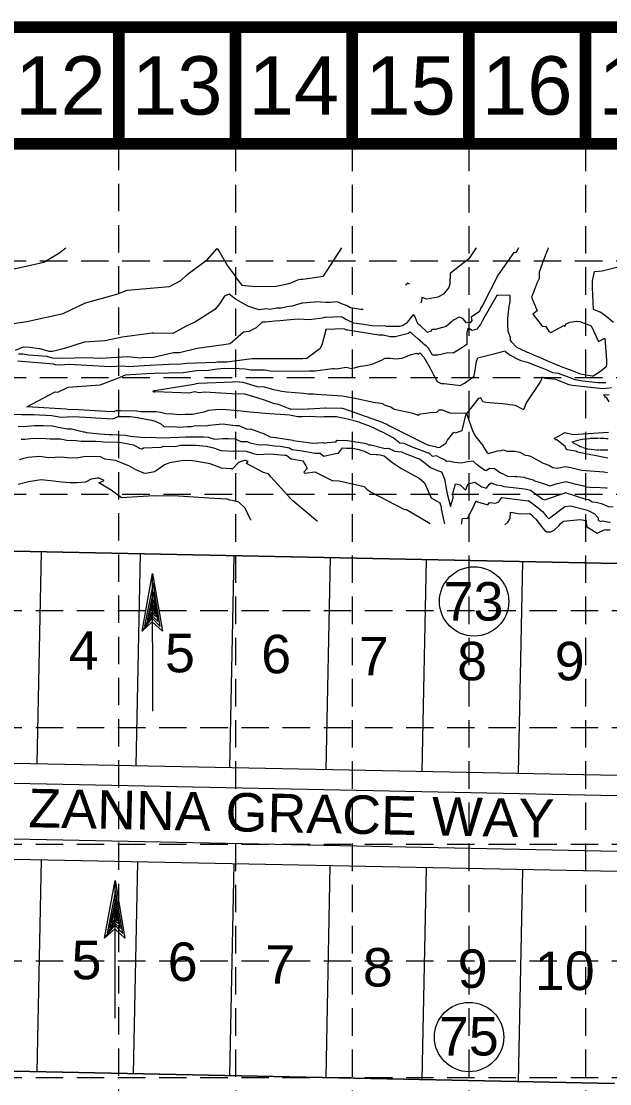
# Model space of a CAD drawing. Extents: x 33353 to 37237, y 80141 to 82571.
# Drawn here: x 34093 to 34398, y 82020 to 82571 of the extents above; entities that cross this region are included whole.
import ezdxf
from ezdxf.enums import TextEntityAlignment as Align

# ---------------------------------------------------------------- set-up
doc = ezdxf.new("R2010")
doc.units = 0
doc.header["$MEASUREMENT"] = 0
doc.linetypes.add('CENTER', pattern=[2, 1.25, -0.25, 0.25, -0.25])
doc.linetypes.add('HIDDEN', pattern=[0.375, 0.25, -0.125])
for name, color, linetype, lineweight in [('3', 7, 'Continuous', 0), ('LAYO-10', 7, 'Continuous', 0), ('LAYO-13', 7, 'Continuous', 0), ('LAYO-31', 7, 'Continuous', 0), ('LAYO-32', 7, 'Continuous', 0), ('LAYO-33', 7, 'Continuous', 0), ('LAYOSHD-27', 7, 'Continuous', 0), ('TOPOSHD-34', 7, 'Continuous', 0), ('TOPOSHD-5', 7, 'Continuous', 0), ('TOPOSHD-6', 7, 'Continuous', 0)]:
    doc.layers.add(name, color=color, linetype=linetype, lineweight=lineweight)
doc.layers.add('BASE', color=7, linetype='Continuous')
doc.layers.add('GRID', color=254, linetype='HIDDEN')
doc.styles.get("Standard").update_dxf_attribs({"font": 'ARIAL.TTF'})

msp = doc.modelspace()

# ---------------------------------------------------------------- linework, layer by layer
at = {"layer": '3', "color": 7, "linetype": 'Continuous', "lineweight": 0}
for p, q in [((34155.55, 82254.64), (34161.02, 82284.57)), ((34161.09, 82213.18), (34161.02, 82284.57)), ((34161.02, 82284.57), (34166.11, 82254.65)), ((34161.24, 82279.51), (34156.86, 82257.28)), ((34165, 82257.07), (34161.24, 82279.51)), ((34161.25, 82275.11), (34158.18, 82260.15)), ((34163.9, 82259.71), (34161.25, 82275.11)), ((34161.25, 82271.15), (34159.06, 82262.57)), ((34161.25, 82268.07), (34160.38, 82264.99)), ((34163.02, 82262.35), (34161.25, 82271.15)), ((34162.14, 82263.67), (34161.25, 82268.07)), ((34155.55, 82254.64), (34160.82, 82261.47)), ((34156.86, 82257.28), (34160.82, 82262.57)), ((34158.18, 82260.15), (34160.82, 82263.45)), ((34159.06, 82262.57), (34160.82, 82264.55)), ((34160.38, 82264.99), (34161.26, 82264.99)), ((34160.82, 82264.55), (34162.14, 82263.67)), ((34160.82, 82263.45), (34163.02, 82262.35)), ((34160.82, 82262.57), (34163.9, 82259.71)), ((34160.82, 82261.47), (34165, 82257.07)), ((34160.82, 82259.49), (34155.55, 82254.64)), ((34166.11, 82254.65), (34160.82, 82259.49)), ((34136.07, 82095.2), (34141.54, 82125.13)), ((34141.61, 82053.74), (34141.54, 82125.13)), ((34141.54, 82125.13), (34146.63, 82095.21)), ((34141.76, 82120.07), (34137.38, 82097.84)), ((34145.53, 82097.63), (34141.76, 82120.07)), ((34141.77, 82115.67), (34138.7, 82100.7)), ((34144.42, 82100.27), (34141.77, 82115.67)), ((34141.77, 82111.71), (34139.58, 82103.12)), ((34141.77, 82108.63), (34140.9, 82105.55)), ((34143.54, 82102.91), (34141.77, 82111.71)), ((34142.66, 82104.23), (34141.77, 82108.63)), ((34136.07, 82095.2), (34141.34, 82102.03)), ((34137.38, 82097.84), (34141.34, 82103.13)), ((34138.7, 82100.7), (34141.34, 82104.01)), ((34139.58, 82103.12), (34141.34, 82105.11)), ((34140.9, 82105.55), (34141.78, 82105.55)), ((34141.34, 82105.11), (34142.66, 82104.23)), ((34141.34, 82104.01), (34143.54, 82102.91)), ((34141.34, 82103.13), (34144.42, 82100.27)), ((34141.34, 82102.03), (34145.53, 82097.63)), ((34141.34, 82100.05), (34136.07, 82095.2)), ((34146.63, 82095.21), (34141.34, 82100.05))]:
    msp.add_line(p, q, dxfattribs=at)
at = {"layer": 'BASE', "const_width": 6.06}
for points in [[(33355.7, 80144.39), (37233.98, 80144.39), (37233.98, 82568.32), (33355.7, 82568.32)], [(33416.3, 80204.99), (37173.39, 80204.99), (37173.39, 82507.72), (33416.3, 82507.72)]]:
    msp.add_lwpolyline(points, close=True, dxfattribs=at)
for points in [[(34143.48, 82507.72), (34143.48, 82568.32)], [(34204.08, 82507.72), (34204.08, 82568.32)], [(34264.68, 82507.72), (34264.68, 82568.32)], [(34325.27, 82507.72), (34325.27, 82568.32)], [(34385.87, 82507.72), (34385.87, 82568.32)]]:
    msp.add_lwpolyline(points, dxfattribs=at)
at = {"layer": 'GRID', "linetype": 'HIDDEN', "lineweight": 15, "ltscale": 57}
for p, q in [((34143.28, 82508.3), (34143.28, 80386.52)), ((34204.08, 82507.72), (34204.08, 80386.52)), ((34264.68, 82507.72), (34264.68, 80386.52)), ((34325.27, 82507.72), (34325.27, 80386.52)), ((34385.87, 82507.72), (34385.87, 80386.52)), ((33418.53, 82446.92), (37175.62, 82446.92)), ((33418.53, 82386.33), (37175.62, 82386.33)), ((33418.53, 82325.73), (37175.62, 82325.73)), ((33416.3, 82265.33), (37173.39, 82265.33)), ((33416.3, 82204.73), (37173.39, 82204.73)), ((33416.3, 82144.13), (37173.39, 82144.13)), ((33416.3, 82083.53), (37173.39, 82083.53)), ((33416.3, 82022.94), (37173.39, 82022.94))]:
    msp.add_line(p, q, dxfattribs=at)
at = {"layer": 'LAYO-13', "color": 7, "linetype": 'Continuous', "lineweight": 0, "ltscale": 50000}
for centre in [(34328.02, 82270.08), (34325.4, 82043.92)]:
    msp.add_circle(centre, 18, dxfattribs=at)
at = {"layer": 'LAYO-31', "color": 7, "linetype": 'Continuous', "lineweight": 0}
for p, q in [((33948.47, 82299.06), (34553.56, 82286.77)), ((34400.9, 82019.82), (33851.01, 82030.99))]:
    msp.add_line(p, q, dxfattribs=at)
at = {"layer": 'LAYO-32', "color": 7, "linetype": 'Continuous', "lineweight": 0}
for p, q in [((33952.16, 82188.97), (34447.5, 82178.9)), ((34446.49, 82128.91), (33951.25, 82138.97))]:
    msp.add_line(p, q, dxfattribs=at)
at = {"layer": 'LAYO-33', "color": 7, "linetype": 'Continuous', "lineweight": 0}
for p, q in [((34553.56, 82286.77), (33948.47, 82299.06)), ((34103.21, 82295.92), (34100.98, 82185.94)), ((34154.59, 82294.9), (34152.36, 82184.93)), ((34203.19, 82293.89), (34200.95, 82183.91)), ((34253.18, 82292.87), (34250.94, 82182.9)), ((34303.17, 82291.86), (34300.93, 82181.88)), ((34353.16, 82290.84), (34350.92, 82180.86)), ((34103.19, 82135.89), (34100.96, 82025.91)), ((34153.18, 82134.87), (34150.95, 82024.89)), ((34203.17, 82133.86), (34200.94, 82023.88)), ((34253.16, 82132.84), (34250.93, 82022.86)), ((34303.15, 82131.83), (34300.92, 82021.85)), ((34353.14, 82130.81), (34350.91, 82020.83)), ((33851.01, 82030.99), (34400.9, 82019.82))]:
    msp.add_line(p, q, dxfattribs=at)
at = {"layer": 'LAYOSHD-27', "color": 7, "linetype": 'Continuous', "lineweight": 0}
for p, q in [((33952.05, 82178.47), (34447.29, 82168.4)), ((34446.7, 82139.41), (33951.47, 82149.47))]:
    msp.add_line(p, q, dxfattribs=at)
at = {"layer": 'TOPOSHD-34', "color": 5, "linetype": 'CENTER', "lineweight": 0}
for p, q in [((34384.31, 82354.4), (34389.27, 82354.93)), ((34389.27, 82354.93), (34395.5, 82354.88)), ((34395.5, 82354.88), (34397.68, 82354.71)), ((34378.87, 82352.91), (34384.31, 82354.4)), ((34379.68, 82352.2), (34378.87, 82352.91)), ((34381.11, 82351.62), (34379.68, 82352.2)), ((34382.82, 82350.65), (34381.11, 82351.62)), ((34386.2, 82349.33), (34382.82, 82350.65)), ((34390.13, 82348.74), (34386.2, 82349.33)), ((34394.99, 82348.66), (34390.13, 82348.74)), ((34397.54, 82348.71), (34394.99, 82348.66))]:
    msp.add_line(p, q, dxfattribs=at)
at = {"layer": 'TOPOSHD-5', "color": 43, "linetype": 'Continuous', "lineweight": 0}
for p, q in [((34329.11, 82453.75), (34325.2, 82448.07)), ((34325.2, 82448.07), (34315.65, 82440.31)), ((34315.65, 82440.31), (34315.43, 82435.06)), ((34293.63, 82435.31), (34292.32, 82434.35)), ((34294.26, 82434.96), (34293.63, 82435.31)), ((34294.42, 82434.6), (34294.26, 82434.96)), ((34314.81, 82433.1), (34312.1, 82429.68)), ((34315.43, 82435.06), (34314.81, 82433.1)), ((34198.34, 82428.59), (34195.39, 82424.02)), ((34200.88, 82429.71), (34198.34, 82428.59)), ((34204.14, 82427.12), (34200.88, 82429.71)), ((34206.03, 82425.94), (34204.14, 82427.12)), ((34300.8, 82427.86), (34300.71, 82425.88)), ((34303.43, 82427.04), (34300.8, 82427.86)), ((34309.2, 82428.13), (34303.43, 82427.04)), ((34312.1, 82429.68), (34309.2, 82428.13)), ((34193.32, 82421.63), (34183.23, 82415.25)), ((34195.39, 82424.02), (34193.32, 82421.63)), ((34210.47, 82423.42), (34206.03, 82425.94)), ((34213.58, 82422.36), (34210.47, 82423.42)), ((34216.32, 82421.47), (34213.58, 82422.36)), ((34220.36, 82421.98), (34216.32, 82421.47)), ((34221.99, 82421.75), (34220.36, 82421.98)), ((34225.55, 82422.42), (34221.99, 82421.75)), ((34227.82, 82422.37), (34225.55, 82422.42)), ((34231.92, 82423.25), (34227.82, 82422.37)), ((34233.57, 82423.41), (34231.92, 82423.25)), ((34238.54, 82424.93), (34233.57, 82423.41)), ((34239.07, 82424.89), (34238.54, 82424.93)), ((34245.11, 82425.54), (34239.07, 82424.89)), ((34245.51, 82425.63), (34245.11, 82425.54)), ((34251.08, 82425.36), (34245.51, 82425.63)), ((34253.22, 82425.29), (34251.08, 82425.36)), ((34257.13, 82425.71), (34253.22, 82425.29)), ((34258.81, 82424.87), (34257.13, 82425.71)), ((34262.03, 82423.62), (34258.81, 82424.87)), ((34263.89, 82422.48), (34262.03, 82423.62)), ((34269.14, 82421.71), (34263.89, 82422.48)), ((34270.36, 82421.75), (34269.14, 82421.71)), ((34300.71, 82425.88), (34300.18, 82425.07)), ((34178.51, 82413), (34171.56, 82409.3)), ((34183.23, 82415.25), (34178.51, 82413)), ((34125.52, 82404.78), (34115.24, 82401.47)), ((34136.31, 82405.41), (34125.52, 82404.78)), ((34145.29, 82407.24), (34136.31, 82405.41)), ((34160.73, 82409.32), (34145.29, 82407.24)), ((34161.5, 82409.38), (34160.73, 82409.32)), ((34171.56, 82409.3), (34161.5, 82409.38)), ((34093.84, 82402.15), (34089.72, 82400.4)), ((34097.38, 82401.91), (34093.84, 82402.15)), ((34102.15, 82401.32), (34097.38, 82401.91)), ((34102.61, 82401.28), (34102.15, 82401.32)), ((34107.25, 82399.89), (34102.61, 82401.28)), ((34109.02, 82399.81), (34107.25, 82399.89)), ((34115.24, 82401.47), (34109.02, 82399.81)), ((34097.82, 82354.62), (34103.38, 82354.81)), ((34103.38, 82354.81), (34107.76, 82354.51)), ((34092.74, 82354.28), (34094.72, 82354.35)), ((34094.72, 82354.35), (34097.82, 82354.62)), ((34107.76, 82354.51), (34113.25, 82354.48)), ((34113.25, 82354.48), (34116.4, 82353.81)), ((34116.4, 82353.81), (34121.27, 82353.69)), ((34121.27, 82353.69), (34123.97, 82353.26)), ((34123.97, 82353.26), (34131.57, 82353.35)), ((34131.57, 82353.35), (34134.1, 82353.11)), ((34134.1, 82353.11), (34135.54, 82352.99)), ((34135.54, 82352.99), (34142.97, 82352.8)), ((34142.97, 82352.8), (34144.62, 82352.71)), ((34144.62, 82352.71), (34151.05, 82351.4)), ((34151.05, 82351.4), (34154.18, 82349.66)), ((34154.18, 82349.66), (34154.72, 82349.46)), ((34154.72, 82349.46), (34155.36, 82349.33)), ((34155.36, 82349.33), (34156.31, 82349.87)), ((34156.31, 82349.87), (34165.46, 82350.12)), ((34165.46, 82350.12), (34166.82, 82350.68)), ((34166.82, 82350.68), (34172.81, 82350.62)), ((34172.81, 82350.62), (34175.57, 82351.31)), ((34175.57, 82351.31), (34181.46, 82351.27)), ((34181.46, 82351.27), (34183, 82351.21)), ((34183, 82351.21), (34183.45, 82351.22)), ((34183.45, 82351.22), (34189.05, 82350.8)), ((34189.05, 82350.8), (34192.58, 82349.78)), ((34192.58, 82349.78), (34196.47, 82348.49)), ((34196.47, 82348.49), (34196.64, 82348.43)), ((34196.64, 82348.43), (34196.83, 82348.41)), ((34196.83, 82348.41), (34203.14, 82348.2)), ((34203.14, 82348.2), (34203.24, 82348.31)), ((34203.24, 82348.31), (34203.34, 82348.34)), ((34203.34, 82348.34), (34209.57, 82348.18)), ((34209.57, 82348.18), (34213.48, 82346.86)), ((34213.48, 82346.86), (34215.48, 82346.37)), ((34215.48, 82346.37), (34222.07, 82346.77)), ((34222.07, 82346.77), (34223.83, 82346.51)), ((34223.83, 82346.51), (34229.56, 82346.12)), ((34229.56, 82346.12), (34230.6, 82345.97)), ((34230.6, 82345.97), (34232.81, 82344.23)), ((34232.81, 82344.23), (34233.35, 82344.16)), ((34233.35, 82344.16), (34238.99, 82343.15)), ((34238.99, 82343.15), (34240.64, 82340.44)), ((34241.33, 82339.21), (34239.58, 82337.17)), ((34240.64, 82340.44), (34241.33, 82339.21)), ((34239.58, 82337.17), (34239.82, 82336.91)), ((34239.82, 82336.91), (34239.96, 82336.79)), ((34239.96, 82336.79), (34240.26, 82336.74)), ((34240.26, 82336.74), (34245.25, 82337.47)), ((34245.25, 82337.47), (34254.36, 82332.81)), ((34254.36, 82332.81), (34257.87, 82332.72)), ((34257.87, 82332.72), (34270.96, 82329.72)), ((34270.96, 82329.72), (34272.28, 82328.43)), ((34272.28, 82328.43), (34274.27, 82326.94)), ((34274.27, 82326.94), (34291.45, 82318.09)), ((34291.45, 82318.09), (34292.01, 82317.91)), ((34292.01, 82317.91), (34292.89, 82317.82)), ((34292.89, 82317.82), (34305.15, 82310.56)), ((34346.66, 82313.16), (34346.96, 82316.51)), ((34346.96, 82316.51), (34351.87, 82315.51)), ((34344.03, 82309.84), (34345.46, 82311.32)), ((34345.46, 82311.32), (34346.66, 82313.16)), ((34351.87, 82315.51), (34356.95, 82315.68)), ((34356.95, 82315.68), (34357.79, 82315.06)), ((34357.79, 82315.06), (34358.2, 82314.72)), ((34358.2, 82314.72), (34358.56, 82314.25)), ((34358.56, 82314.25), (34360.02, 82312.85)), ((34360.02, 82312.85), (34363.55, 82308.27)), ((34372.96, 82310.55), (34374.51, 82311.7)), ((34374.51, 82311.7), (34383.16, 82312.68)), ((34383.16, 82312.68), (34386.25, 82312.04)), ((34386.25, 82312.04), (34386.46, 82308.99)), ((34363.55, 82308.27), (34364.66, 82307.01)), ((34364.66, 82307.01), (34365.79, 82306.21)), ((34365.79, 82306.21), (34367.89, 82306.32)), ((34367.89, 82306.32), (34369.67, 82307.09)), ((34369.67, 82307.09), (34372.14, 82309.58)), ((34372.14, 82309.58), (34372.96, 82310.55)), ((34386.46, 82308.99), (34391.87, 82305.51)), ((34391.87, 82305.51), (34395.85, 82307.45)), ((34395.85, 82307.45), (34396.44, 82307.32)), ((34396.44, 82307.32), (34398.75, 82307.35))]:
    msp.add_line(p, q, dxfattribs=at)
at = {"layer": 'TOPOSHD-5', "color": 5, "linetype": 'Continuous', "lineweight": 0}
for p, q in [((34396.27, 82376.1), (34395.39, 82377.58)), ((34395.39, 82377.58), (34397.06, 82377.4)), ((34397.06, 82377.4), (34397.13, 82377.4)), ((34397.13, 82377.4), (34397.2, 82377.41)), ((34397.2, 82377.41), (34397.3, 82377.44)), ((34397.3, 82377.44), (34398.21, 82377.5)), ((34396.75, 82376.01), (34396.27, 82376.1)), ((34398.12, 82373.71), (34396.75, 82376.01)), ((34369.52, 82354.89), (34370.7, 82355.14)), ((34370.46, 82353.99), (34369.52, 82354.89)), ((34370.7, 82355.14), (34375.06, 82357.78)), ((34375.06, 82357.78), (34379.44, 82356.75)), ((34379.44, 82356.75), (34397.76, 82358.05)), ((34370.91, 82353.93), (34370.46, 82353.99)), ((34375.29, 82350.51), (34370.91, 82353.93)), ((34375.98, 82349.05), (34375.29, 82350.51)), ((34376.26, 82348.8), (34375.98, 82349.05)), ((34380.64, 82348.17), (34376.26, 82348.8)), ((34381.13, 82347.96), (34380.64, 82348.17)), ((34381.64, 82347.68), (34381.13, 82347.96)), ((34397.44, 82344.41), (34381.64, 82347.68))]:
    msp.add_line(p, q, dxfattribs=at)
at = {"layer": 'TOPOSHD-6', "color": 43, "linetype": 'Continuous', "lineweight": 0}
for p, q in [((34104.53, 82446.33), (34112.26, 82450.85)), ((34112.26, 82450.85), (34116, 82453.75)), ((34189.57, 82447.64), (34194.63, 82453.29)), ((34194.63, 82453.29), (34196, 82451.24)), ((34196, 82451.24), (34200.01, 82444.31)), ((34249.71, 82439.07), (34259.3, 82453.75)), ((34348.61, 82451.3), (34340.46, 82439.61)), ((34349.6, 82451.14), (34348.61, 82451.3)), ((34350.99, 82453.75), (34349.6, 82451.14)), ((34364.63, 82448.63), (34363.39, 82445.43)), ((34366.25, 82452.98), (34364.63, 82448.63)), ((34366.47, 82453.75), (34366.25, 82452.98)), ((34082.26, 82441.29), (34104.53, 82446.33)), ((34178.93, 82439.79), (34189.57, 82447.64)), ((34200.01, 82444.31), (34204.06, 82438.79)), ((34363.39, 82445.43), (34361.88, 82441.02)), ((34394.51, 82441.68), (34402.86, 82443.75)), ((34175.65, 82436.77), (34178.93, 82439.79)), ((34204.06, 82438.79), (34204.8, 82437.65)), ((34204.8, 82437.65), (34207.45, 82434.35)), ((34238.97, 82437.36), (34249.71, 82439.07)), ((34340.46, 82439.61), (34332.32, 82423.84)), ((34361.74, 82437.86), (34360.76, 82435.68)), ((34361.88, 82441.02), (34361.74, 82437.86)), ((34389.55, 82436.39), (34390.59, 82441.39)), ((34390.59, 82441.39), (34392.63, 82441.64)), ((34392.63, 82441.64), (34394.51, 82441.68)), ((34147.89, 82431.76), (34169.84, 82433.57)), ((34169.84, 82433.57), (34175.65, 82436.77)), ((34207.45, 82434.35), (34214.33, 82433.6)), ((34214.33, 82433.6), (34225.16, 82433.8)), ((34225.16, 82433.8), (34231.09, 82435.07)), ((34231.09, 82435.07), (34232.96, 82435.53)), ((34232.96, 82435.53), (34234.93, 82436.48)), ((34234.93, 82436.48), (34236.05, 82436.86)), ((34236.05, 82436.86), (34237.03, 82437.28)), ((34237.03, 82437.28), (34238.06, 82437.4)), ((34238.06, 82437.4), (34238.97, 82437.36)), ((34360.76, 82435.68), (34359.25, 82431.63)), ((34389.46, 82433.07), (34389.55, 82436.39)), ((34390.02, 82421.75), (34389.46, 82433.07)), ((34126.13, 82425.11), (34142.39, 82429.71)), ((34142.39, 82429.71), (34147.89, 82431.76)), ((34339.9, 82428.89), (34332.31, 82416)), ((34340.17, 82428.98), (34339.9, 82428.89)), ((34340.34, 82429.06), (34340.17, 82428.98)), ((34346.79, 82428.93), (34340.34, 82429.06)), ((34346.66, 82425.47), (34346.79, 82428.93)), ((34359.25, 82431.63), (34357.82, 82428.09)), ((34357.82, 82428.09), (34360.76, 82420.96)), ((34114.54, 82419.57), (34126.13, 82425.11)), ((34331.59, 82422.61), (34330.74, 82420.73)), ((34332.32, 82423.84), (34331.59, 82422.61)), ((34345.91, 82420.23), (34346.3, 82423.48)), ((34346.3, 82423.48), (34346.66, 82425.47)), ((34360.76, 82420.96), (34358.43, 82419.32)), ((34393.89, 82420.11), (34390.02, 82421.75)), ((34095.64, 82415.38), (34114.54, 82419.57)), ((34224.58, 82415.7), (34219.75, 82415.17)), ((34227.19, 82415.73), (34224.58, 82415.7)), ((34232.59, 82416.29), (34227.19, 82415.73)), ((34236.79, 82416.69), (34232.59, 82416.29)), ((34242.4, 82416.26), (34236.79, 82416.69)), ((34243.67, 82416.44), (34242.4, 82416.26)), ((34249.15, 82417.23), (34243.67, 82416.44)), ((34250.36, 82417.5), (34249.15, 82417.23)), ((34250.55, 82417.49), (34250.36, 82417.5)), ((34250.75, 82417.48), (34250.55, 82417.49)), ((34259.09, 82417.91), (34250.75, 82417.48)), ((34260.1, 82417.41), (34259.09, 82417.91)), ((34261, 82416.69), (34260.1, 82417.41)), ((34262.32, 82416.2), (34261, 82416.69)), ((34265.51, 82414.62), (34262.32, 82416.2)), ((34295.36, 82417.73), (34292.82, 82414.64)), ((34296.17, 82418.7), (34295.36, 82417.73)), ((34296.53, 82419.09), (34296.17, 82418.7)), ((34297.19, 82418.14), (34296.53, 82419.09)), ((34298.47, 82415.16), (34297.19, 82418.14)), ((34317.24, 82416.22), (34313.51, 82412.92)), ((34320.22, 82417.75), (34317.24, 82416.22)), ((34322.2, 82417.05), (34320.22, 82417.75)), ((34324, 82414.75), (34322.2, 82417.05)), ((34326.76, 82415.91), (34326.01, 82414.75)), ((34330.74, 82420.73), (34326.45, 82417.68)), ((34326.45, 82417.68), (34326.76, 82415.91)), ((34332.31, 82416), (34331.37, 82413.92)), ((34345.57, 82417.04), (34345.91, 82420.23)), ((34345.59, 82413.95), (34345.57, 82417.04)), ((34358.43, 82419.32), (34363.46, 82412.89)), ((34377.69, 82415.14), (34381.21, 82415.67)), ((34381.21, 82415.67), (34381.32, 82415.62)), ((34381.32, 82415.62), (34382.94, 82415.44)), ((34382.94, 82415.44), (34388.8, 82413.17)), ((34395.65, 82418.74), (34393.89, 82420.11)), ((34400.34, 82414.96), (34395.65, 82418.74)), ((34084.06, 82413.75), (34095.64, 82415.38)), ((34210.94, 82410.21), (34208.18, 82409.87)), ((34214.88, 82412.14), (34210.94, 82410.21)), ((34217.85, 82415.17), (34214.88, 82412.14)), ((34219.75, 82415.17), (34217.85, 82415.17)), ((34250.95, 82411.01), (34249.13, 82403.77)), ((34260.49, 82411.57), (34250.8, 82411.29)), ((34250.8, 82411.29), (34250.95, 82411.01)), ((34261.65, 82411), (34260.49, 82411.57)), ((34262.42, 82410.89), (34261.65, 82411)), ((34278.48, 82408.39), (34262.42, 82410.89)), ((34269.44, 82414.1), (34265.51, 82414.62)), ((34274.82, 82413.26), (34269.44, 82414.1)), ((34278.7, 82413.11), (34274.82, 82413.26)), ((34281.72, 82413.13), (34278.7, 82413.11)), ((34282.53, 82412.91), (34281.72, 82413.13)), ((34289.43, 82412.87), (34282.53, 82412.91)), ((34291.11, 82413.32), (34289.43, 82412.87)), ((34291.64, 82413.73), (34291.11, 82413.32)), ((34292.82, 82414.64), (34291.64, 82413.73)), ((34298.95, 82414.07), (34298.47, 82415.16)), ((34299.82, 82413.53), (34298.95, 82414.07)), ((34303.76, 82409.77), (34299.82, 82413.53)), ((34305.72, 82410.38), (34303.76, 82409.77)), ((34306.03, 82411.23), (34305.72, 82410.38)), ((34307.77, 82411.36), (34306.03, 82411.23)), ((34313.51, 82412.92), (34307.77, 82411.36)), ((34324.44, 82415.01), (34324, 82414.75)), ((34324.24, 82409.96), (34324.18, 82403.47)), ((34324.62, 82410.62), (34324.24, 82409.96)), ((34326.01, 82414.75), (34324.44, 82415.01)), ((34324.86, 82411.86), (34324.62, 82411.68)), ((34324.62, 82411.68), (34324.62, 82410.62)), ((34325.23, 82411.79), (34324.86, 82411.86)), ((34326.99, 82410.78), (34325.23, 82411.79)), ((34329.35, 82411.49), (34326.99, 82410.78)), ((34330.46, 82412.92), (34329.35, 82411.49)), ((34331.37, 82413.92), (34330.46, 82412.92)), ((34345.74, 82410.2), (34345.59, 82413.95)), ((34346.84, 82407.1), (34345.74, 82410.2)), ((34363.46, 82412.89), (34365.15, 82412.98)), ((34365.15, 82412.98), (34366.78, 82410.37)), ((34366.78, 82410.37), (34367.85, 82409.73)), ((34367.85, 82409.73), (34374.61, 82413.3)), ((34374.61, 82413.3), (34375.12, 82412.9)), ((34375.12, 82412.9), (34375.91, 82414.3)), ((34375.91, 82414.3), (34377.69, 82415.14)), ((34388.8, 82413.17), (34392.59, 82405.15)), ((34208.18, 82409.87), (34201.25, 82403.8)), ((34279.82, 82408.33), (34278.48, 82408.39)), ((34280.86, 82408.34), (34279.82, 82408.33)), ((34284.33, 82407.42), (34280.86, 82408.34)), ((34287.06, 82407.41), (34284.33, 82407.42)), ((34293.98, 82409.26), (34287.06, 82407.41)), ((34294.78, 82409.88), (34293.98, 82409.26)), ((34295.72, 82409.3), (34294.78, 82409.88)), ((34298.59, 82406.56), (34295.72, 82409.3)), ((34301.36, 82404.26), (34298.59, 82406.56)), ((34346.96, 82405.73), (34346.84, 82407.1)), ((34347.59, 82404.65), (34346.96, 82405.73)), ((34349.99, 82402.19), (34347.59, 82404.65)), ((34392.59, 82405.15), (34395.96, 82406.74)), ((34395.96, 82406.74), (34396.7, 82395.34)), ((34171.93, 82399.17), (34161.57, 82396.83)), ((34175.06, 82399.14), (34171.93, 82399.17)), ((34184.19, 82401.41), (34175.06, 82399.14)), ((34197.95, 82403.38), (34184.19, 82401.41)), ((34201.25, 82403.8), (34197.95, 82403.38)), ((34248.07, 82401.42), (34241.09, 82396.31)), ((34249.13, 82403.77), (34248.07, 82401.42)), ((34295.38, 82398.32), (34298.24, 82399)), ((34298.24, 82399), (34299.07, 82398.47)), ((34299.07, 82398.47), (34299.82, 82399.21)), ((34299.82, 82399.21), (34301.86, 82396.93)), ((34302.1, 82403.57), (34301.36, 82404.26)), ((34303.37, 82402.66), (34302.1, 82403.57)), ((34304.34, 82401.58), (34303.37, 82402.66)), ((34306.37, 82397.94), (34304.34, 82401.58)), ((34314.44, 82399.22), (34309.2, 82398.03)), ((34317.1, 82398.99), (34314.44, 82399.22)), ((34320.6, 82401.14), (34317.1, 82398.99)), ((34324.18, 82403.47), (34320.6, 82401.14)), ((34338.88, 82398.77), (34344.09, 82400.2)), ((34344.09, 82400.2), (34344.39, 82399.7)), ((34344.39, 82399.7), (34344.46, 82399.62)), ((34344.46, 82399.62), (34346.81, 82397.89)), ((34350.6, 82401.74), (34349.99, 82402.19)), ((34351.72, 82401.19), (34350.6, 82401.74)), ((34355.67, 82399.3), (34351.72, 82401.19)), ((34356.38, 82399.11), (34355.67, 82399.3)), ((34360.99, 82397.19), (34356.38, 82399.11)), ((34109.49, 82393.31), (34090.82, 82394.78)), ((34093.59, 82398.41), (34091.44, 82398.56)), ((34096.49, 82398.05), (34093.59, 82398.41)), ((34106.05, 82397.3), (34096.49, 82398.05)), ((34108.96, 82396.43), (34106.05, 82397.3)), ((34114.11, 82396.18), (34108.96, 82396.43)), ((34126.91, 82396.65), (34114.11, 82396.18)), ((34134.06, 82396.25), (34126.91, 82396.65)), ((34148.18, 82397.11), (34134.06, 82396.25)), ((34154.71, 82396.47), (34148.18, 82397.11)), ((34155.62, 82396.53), (34154.71, 82396.47)), ((34161.57, 82396.83), (34155.62, 82396.53)), ((34178.63, 82393.7), (34175.7, 82393.25)), ((34193.9, 82394.23), (34178.63, 82393.7)), ((34194.76, 82394.35), (34193.9, 82394.23)), ((34195.43, 82394.42), (34194.76, 82394.35)), ((34199.64, 82394.36), (34195.43, 82394.42)), ((34211.41, 82395.97), (34199.64, 82394.36)), ((34212.78, 82396.02), (34211.41, 82395.97)), ((34238.99, 82396.05), (34212.78, 82396.02)), ((34240.92, 82396.17), (34238.99, 82396.05)), ((34241.09, 82396.31), (34240.92, 82396.17)), ((34275.02, 82393.33), (34277.55, 82394.34)), ((34277.55, 82394.34), (34279.83, 82395.35)), ((34279.83, 82395.35), (34281.78, 82396.38)), ((34281.78, 82396.38), (34284.39, 82396.36)), ((34284.39, 82396.36), (34287.16, 82396.08)), ((34287.16, 82396.08), (34290.63, 82396.38)), ((34290.63, 82396.38), (34295.38, 82398.32)), ((34301.86, 82396.93), (34302.55, 82395.7)), ((34302.55, 82395.7), (34305.27, 82391.24)), ((34307.99, 82398), (34306.37, 82397.94)), ((34309.2, 82398.03), (34307.99, 82398)), ((34328.12, 82387.13), (34329.31, 82394.61)), ((34329.31, 82394.61), (34329.95, 82396.54)), ((34329.95, 82396.54), (34338.88, 82398.77)), ((34346.81, 82397.89), (34351.15, 82395.75)), ((34351.15, 82395.75), (34352.29, 82395.2)), ((34352.29, 82395.2), (34355.78, 82394.3)), ((34355.78, 82394.3), (34357.76, 82393.47)), ((34357.76, 82393.47), (34363.27, 82391.44)), ((34361.81, 82396.89), (34360.99, 82397.19)), ((34366.64, 82394.66), (34361.81, 82396.89)), ((34372.52, 82392.2), (34366.64, 82394.66)), ((34396.7, 82395.34), (34396.77, 82393.3)), ((34110.66, 82392.96), (34109.49, 82393.31)), ((34112.74, 82392.86), (34110.66, 82392.96)), ((34117.9, 82393.05), (34112.74, 82392.86)), ((34139.01, 82391.86), (34117.9, 82393.05)), ((34145.48, 82392.26), (34139.01, 82391.86)), ((34148.46, 82391.96), (34145.48, 82392.26)), ((34146.94, 82387.75), (34157.76, 82388.43)), ((34156.69, 82392.48), (34148.46, 82391.96)), ((34169.36, 82393.13), (34156.69, 82392.48)), ((34157.76, 82388.43), (34161.83, 82388.64)), ((34161.83, 82388.64), (34176.87, 82388.92)), ((34175.7, 82393.25), (34169.36, 82393.13)), ((34176.87, 82388.92), (34183.81, 82389.99)), ((34183.81, 82389.99), (34189.98, 82390.21)), ((34189.98, 82390.21), (34194.61, 82390.86)), ((34194.61, 82390.86), (34198.23, 82391.23)), ((34198.23, 82391.23), (34205.99, 82391.11)), ((34205.99, 82391.11), (34209.03, 82390.94)), ((34209.03, 82390.94), (34212.03, 82390.43)), ((34212.03, 82390.43), (34219.18, 82390.29)), ((34219.18, 82390.29), (34222.05, 82389.89)), ((34222.05, 82389.89), (34223.94, 82389.62)), ((34223.94, 82389.62), (34242.36, 82389.92)), ((34242.36, 82389.92), (34243.75, 82389.82)), ((34243.75, 82389.82), (34245.5, 82389.83)), ((34245.5, 82389.83), (34254.41, 82391.07)), ((34254.41, 82391.07), (34255.35, 82391.03)), ((34255.35, 82391.03), (34256.56, 82390.86)), ((34256.56, 82390.86), (34261.53, 82391.75)), ((34261.53, 82391.75), (34264.29, 82390.98)), ((34264.29, 82390.98), (34268.94, 82392.32)), ((34268.94, 82392.32), (34271.72, 82392.6)), ((34271.72, 82392.6), (34275.02, 82393.33)), ((34305.27, 82391.24), (34306.88, 82387.71)), ((34363.27, 82391.44), (34365.75, 82390.3)), ((34365.75, 82390.3), (34368.76, 82389.04)), ((34368.76, 82389.04), (34371.67, 82388.71)), ((34371.67, 82388.71), (34374.49, 82387.65)), ((34372.9, 82392.15), (34372.52, 82392.2)), ((34377.62, 82390.38), (34372.9, 82392.15)), ((34377.75, 82390.33), (34377.62, 82390.38)), ((34383.29, 82388.17), (34377.75, 82390.33)), ((34389.26, 82387.03), (34383.29, 82388.17)), ((34393.61, 82389.49), (34389.85, 82387.03)), ((34396.62, 82391.99), (34393.61, 82389.49)), ((34396.77, 82393.3), (34396.62, 82391.99)), ((34117.26, 82381.27), (34133.8, 82382.64)), ((34133.8, 82382.64), (34141.63, 82385.58)), ((34141.63, 82385.58), (34144.15, 82386.49)), ((34144.15, 82386.49), (34146.94, 82387.75)), ((34182.36, 82382.75), (34162.11, 82379.51)), ((34183.71, 82383.04), (34182.36, 82382.75)), ((34185.1, 82383.32), (34183.71, 82383.04)), ((34202.5, 82383.87), (34185.1, 82383.32)), ((34203.88, 82384.15), (34202.5, 82383.87)), ((34205.94, 82384), (34203.88, 82384.15)), ((34208.07, 82383.71), (34205.94, 82384)), ((34215.59, 82381.59), (34208.07, 82383.71)), ((34306.88, 82387.71), (34308.88, 82384.28)), ((34308.88, 82384.28), (34310.87, 82383.29)), ((34310.87, 82383.29), (34312.32, 82383.23)), ((34312.32, 82383.23), (34319.75, 82382.31)), ((34321.12, 82382.26), (34321.56, 82382.82)), ((34321.56, 82382.82), (34322.99, 82383.43)), ((34322.99, 82383.43), (34328.12, 82387.13)), ((34362.17, 82383.77), (34355.06, 82373.14)), ((34363.03, 82385.36), (34362.17, 82383.77)), ((34363.18, 82386.57), (34363.03, 82385.36)), ((34364.73, 82386), (34363.18, 82386.57)), ((34364.85, 82385.94), (34364.73, 82386)), ((34365, 82385.88), (34364.85, 82385.94)), ((34370.43, 82385.27), (34365, 82385.88)), ((34371.37, 82384.92), (34370.43, 82385.27)), ((34376.06, 82383.09), (34371.37, 82384.92)), ((34374.49, 82387.65), (34376.91, 82386.71)), ((34377.42, 82382.57), (34376.06, 82383.09)), ((34376.91, 82386.71), (34380.36, 82385.37)), ((34379.04, 82382.25), (34377.42, 82382.57)), ((34380.36, 82385.37), (34384.47, 82384.58)), ((34384.47, 82384.58), (34392.24, 82383.74)), ((34389.85, 82387.03), (34389.26, 82387.03)), ((34392.24, 82383.74), (34396.45, 82383.82)), ((34095.63, 82371.07), (34110.44, 82378.95)), ((34110.44, 82378.95), (34111.79, 82378.82)), ((34111.79, 82378.82), (34117.26, 82381.27)), ((34161.87, 82379.49), (34161.14, 82379.25)), ((34161.14, 82379.25), (34161.55, 82378.95)), ((34161.55, 82378.95), (34162.05, 82378.97)), ((34162.11, 82379.51), (34161.87, 82379.49)), ((34162.05, 82378.97), (34162.45, 82379.04)), ((34162.45, 82379.04), (34180.08, 82378.4)), ((34180.08, 82378.4), (34182.78, 82379.05)), ((34182.78, 82379.05), (34185.28, 82378.64)), ((34185.28, 82378.64), (34188.09, 82379.01)), ((34188.09, 82379.01), (34202.09, 82378.08)), ((34202.09, 82378.08), (34208.81, 82377.82)), ((34208.81, 82377.82), (34215.16, 82376.03)), ((34219.19, 82381.44), (34215.59, 82381.59)), ((34223.96, 82379.93), (34219.19, 82381.44)), ((34228.21, 82379.04), (34223.96, 82379.93)), ((34230.72, 82378.76), (34228.21, 82379.04)), ((34239.37, 82378.11), (34230.72, 82378.76)), ((34241.85, 82377.8), (34239.37, 82378.11)), ((34244.61, 82377.75), (34241.85, 82377.8)), ((34246.12, 82377.52), (34244.61, 82377.75)), ((34259.53, 82376.69), (34246.12, 82377.52)), ((34319.75, 82382.31), (34321.12, 82382.26)), ((34394.65, 82380.57), (34379.04, 82382.25)), ((34396.79, 82380.61), (34394.65, 82380.57)), ((34399.35, 82380.95), (34396.79, 82380.61)), ((34215.16, 82376.03), (34219.52, 82374.65)), ((34219.52, 82374.65), (34223.61, 82373.02)), ((34223.61, 82373.02), (34226.25, 82372.46)), ((34226.25, 82372.46), (34232.35, 82370.05)), ((34261.59, 82376.31), (34259.53, 82376.69)), ((34263.24, 82376.03), (34261.59, 82376.31)), ((34265.44, 82375.67), (34263.24, 82376.03)), ((34276.57, 82373.14), (34265.44, 82375.67)), ((34278.14, 82373.01), (34276.57, 82373.14)), ((34280.35, 82372.72), (34278.14, 82373.01)), ((34282.07, 82371.9), (34280.35, 82372.72)), ((34284.78, 82370.94), (34282.07, 82371.9)), ((34329.87, 82375.15), (34324.26, 82367.85)), ((34330.44, 82375.4), (34329.87, 82375.15)), ((34331.58, 82375.89), (34330.44, 82375.4)), ((34332.58, 82373.76), (34331.58, 82375.89)), ((34334.1, 82373.37), (34332.58, 82373.76)), ((34342.77, 82372.66), (34334.1, 82373.37)), ((34349.44, 82371.9), (34342.77, 82372.66)), ((34353.45, 82369.76), (34349.44, 82371.9)), ((34355.06, 82373.14), (34353.8, 82369.87)), ((34086.89, 82367.29), (34093.09, 82367.22)), ((34093.09, 82367.22), (34099.24, 82367.13)), ((34116.08, 82369.9), (34095.63, 82371.07)), ((34099.24, 82367.13), (34108.67, 82366.59)), ((34108.67, 82366.59), (34113.45, 82365.79)), ((34113.45, 82365.79), (34119.97, 82366.07)), ((34117.65, 82369.63), (34116.08, 82369.9)), ((34119.79, 82369.73), (34117.65, 82369.63)), ((34122.74, 82369.59), (34119.79, 82369.73)), ((34119.97, 82366.07), (34128.95, 82365.64)), ((34136.67, 82368.8), (34122.74, 82369.59)), ((34140.77, 82368.52), (34136.67, 82368.8)), ((34140.35, 82364.88), (34143.14, 82366.17)), ((34142.08, 82369.12), (34140.77, 82368.52)), ((34144.32, 82369.14), (34142.08, 82369.12)), ((34143.14, 82366.17), (34147.91, 82366.2)), ((34152.69, 82368.81), (34144.32, 82369.14)), ((34147.91, 82366.2), (34149.29, 82366.15)), ((34149.29, 82366.15), (34153.42, 82365.61)), ((34154.83, 82368.53), (34152.69, 82368.81)), ((34158.57, 82368.6), (34154.83, 82368.53)), ((34162.84, 82368.47), (34158.57, 82368.6)), ((34165.11, 82368.17), (34162.84, 82368.47)), ((34167.96, 82367.43), (34165.11, 82368.17)), ((34171.31, 82367.41), (34167.96, 82367.43)), ((34175.22, 82367.01), (34171.31, 82367.41)), ((34177.89, 82367.14), (34175.22, 82367.01)), ((34181.77, 82367.2), (34177.89, 82367.14)), ((34184.99, 82367.93), (34181.77, 82367.2)), ((34187.58, 82368.36), (34184.99, 82367.93)), ((34190.06, 82369.16), (34187.58, 82368.36)), ((34193.93, 82369.64), (34190.06, 82369.16)), ((34197.23, 82369.72), (34193.93, 82369.64)), ((34201.35, 82369.44), (34197.23, 82369.72)), ((34206.91, 82368.87), (34201.35, 82369.44)), ((34211.34, 82368.34), (34206.91, 82368.87)), ((34215.73, 82368.06), (34211.34, 82368.34)), ((34219.43, 82367.71), (34215.73, 82368.06)), ((34224.54, 82367.3), (34219.43, 82367.71)), ((34227.27, 82367.15), (34224.54, 82367.3)), ((34232.07, 82366.76), (34227.27, 82367.15)), ((34236.54, 82366), (34232.07, 82366.76)), ((34232.35, 82370.05), (34232.68, 82370.02)), ((34232.68, 82370.02), (34232.78, 82369.92)), ((34232.78, 82369.92), (34241.62, 82370.05)), ((34238.71, 82366.03), (34236.54, 82366)), ((34242.46, 82366.09), (34238.71, 82366.03)), ((34241.62, 82370.05), (34241.83, 82370.05)), ((34241.83, 82370.05), (34242.16, 82370.04)), ((34242.16, 82370.04), (34250.58, 82370.71)), ((34248.56, 82365.82), (34242.46, 82366.09)), ((34250.02, 82365.93), (34248.56, 82365.82)), ((34255.26, 82365.93), (34250.02, 82365.93)), ((34250.58, 82370.71), (34251.01, 82370.71)), ((34251.01, 82370.71), (34259.22, 82370.48)), ((34256.56, 82365.89), (34255.26, 82365.93)), ((34262.26, 82364.72), (34256.56, 82365.89)), ((34259.22, 82370.48), (34259.65, 82370.39)), ((34259.65, 82370.39), (34260.1, 82370.27)), ((34260.1, 82370.27), (34280.29, 82363.16)), ((34286.46, 82369.75), (34284.78, 82370.94)), ((34296.34, 82367.7), (34286.46, 82369.75)), ((34299.07, 82366.59), (34296.34, 82367.7)), ((34299.1, 82367.2), (34299.07, 82366.59)), ((34305.44, 82368.1), (34299.1, 82367.2)), ((34308.41, 82368.25), (34305.44, 82368.1)), ((34309.72, 82369.44), (34308.41, 82368.25)), ((34311.62, 82369.46), (34309.72, 82369.44)), ((34315.66, 82367.88), (34311.62, 82369.46)), ((34323.96, 82367.65), (34315.66, 82367.88)), ((34321.77, 82358.89), (34323.97, 82367.52)), ((34323.97, 82367.52), (34323.96, 82367.65)), ((34323.96, 82367.65), (34323.96, 82367.65)), ((34324.26, 82367.85), (34324.14, 82367.68)), ((34324.14, 82367.68), (34324.14, 82367.64)), ((34324.14, 82367.64), (34327.38, 82358.42)), ((34353.53, 82369.76), (34353.45, 82369.76)), ((34353.65, 82369.81), (34353.53, 82369.76)), ((34353.8, 82369.87), (34353.65, 82369.81)), ((34091.23, 82361), (34095.66, 82361.16)), ((34095.66, 82361.16), (34099.61, 82361.53)), ((34099.61, 82361.53), (34104.11, 82361.53)), ((34104.11, 82361.53), (34108.98, 82361.2)), ((34108.98, 82361.2), (34112, 82360.63)), ((34112, 82360.63), (34116.78, 82359.64)), ((34128.95, 82365.64), (34131.6, 82365.49)), ((34131.6, 82365.49), (34140.35, 82364.88)), ((34153.42, 82365.61), (34153.66, 82365.43)), ((34153.66, 82365.43), (34153.89, 82365.38)), ((34153.89, 82365.38), (34160.41, 82364.28)), ((34160.41, 82364.28), (34162.3, 82363.68)), ((34162.3, 82363.68), (34165.34, 82362.24)), ((34165.34, 82362.24), (34167.04, 82360.83)), ((34167.04, 82360.83), (34172.4, 82360.87)), ((34172.4, 82360.87), (34174.66, 82360.56)), ((34174.66, 82360.56), (34179.17, 82360.85)), ((34179.17, 82360.85), (34181.3, 82360.96)), ((34181.3, 82360.96), (34183.32, 82361.43)), ((34183.32, 82361.43), (34189.24, 82361.21)), ((34189.24, 82361.21), (34190.48, 82361.66)), ((34190.48, 82361.66), (34195.65, 82362.11)), ((34195.65, 82362.11), (34197.78, 82362.36)), ((34197.78, 82362.36), (34199.81, 82362.04)), ((34199.81, 82362.04), (34204.21, 82361.5)), ((34204.21, 82361.5), (34205.82, 82361.37)), ((34205.82, 82361.37), (34210.07, 82359.54)), ((34268.25, 82363.18), (34262.26, 82364.72)), ((34269.08, 82362.89), (34268.25, 82363.18)), ((34274.25, 82360.9), (34269.08, 82362.89)), ((34276.5, 82359.89), (34274.25, 82360.9)), ((34280.29, 82363.16), (34281.02, 82362.87)), ((34281.02, 82362.87), (34281.81, 82362.52)), ((34281.81, 82362.52), (34282.73, 82362.08)), ((34282.73, 82362.08), (34283.72, 82361.49)), ((34283.72, 82361.49), (34302.35, 82352.11)), ((34116.78, 82359.64), (34118.95, 82359.69)), ((34118.95, 82359.69), (34125.17, 82358.12)), ((34125.17, 82358.12), (34125.61, 82358.09)), ((34125.61, 82358.09), (34126.66, 82357.82)), ((34126.66, 82357.82), (34133.62, 82357.19)), ((34133.62, 82357.19), (34138.39, 82356.79)), ((34138.39, 82356.79), (34139.97, 82356.75)), ((34139.97, 82356.75), (34146.99, 82356.38)), ((34146.99, 82356.38), (34149.55, 82355.85)), ((34149.55, 82355.85), (34156.46, 82355.22)), ((34156.46, 82355.22), (34160.5, 82355.38)), ((34160.5, 82355.38), (34165.49, 82355.06)), ((34165.49, 82355.06), (34170.39, 82355.22)), ((34170.39, 82355.22), (34174.65, 82355.42)), ((34174.65, 82355.42), (34178.15, 82355.64)), ((34178.15, 82355.64), (34181.89, 82355.51)), ((34181.89, 82355.51), (34187.38, 82355.59)), ((34187.38, 82355.59), (34189.82, 82355.41)), ((34189.82, 82355.41), (34193.19, 82354.43)), ((34193.19, 82354.43), (34197.59, 82354.75)), ((34197.59, 82354.75), (34200.44, 82354.64)), ((34210.07, 82359.54), (34211.91, 82359.65)), ((34211.91, 82359.65), (34217.05, 82357.79)), ((34217.05, 82357.79), (34218.36, 82357.49)), ((34218.36, 82357.49), (34222.16, 82355.59)), ((34222.16, 82355.59), (34224.85, 82355.19)), ((34224.85, 82355.19), (34225, 82355.18)), ((34225, 82355.18), (34233.78, 82353.88)), ((34279.63, 82358.33), (34276.5, 82359.89)), ((34280.11, 82358.12), (34279.63, 82358.33)), ((34285.97, 82355.1), (34280.11, 82358.12)), ((34289.49, 82352.34), (34285.97, 82355.1)), ((34314.23, 82353.86), (34317.41, 82358.02)), ((34317.41, 82358.02), (34318.43, 82357.69)), ((34318.43, 82357.69), (34321.77, 82358.89)), ((34327.38, 82358.42), (34328.83, 82355.61)), ((34328.83, 82355.61), (34332.67, 82350.83)), ((34200.44, 82354.64), (34203.92, 82354.45)), ((34203.92, 82354.45), (34206.92, 82353.19)), ((34206.92, 82353.19), (34209.91, 82353.12)), ((34209.91, 82353.12), (34211.69, 82352.51)), ((34211.69, 82352.51), (34216.36, 82351.38)), ((34216.36, 82351.38), (34219.48, 82351.57)), ((34219.48, 82351.57), (34224.34, 82350.85)), ((34224.34, 82350.85), (34227.28, 82350.65)), ((34227.28, 82350.65), (34232.19, 82349.93)), ((34232.19, 82349.93), (34233.42, 82348.95)), ((34233.78, 82353.88), (34234.04, 82353.67)), ((34234.04, 82353.67), (34241.88, 82352.71)), ((34241.88, 82352.71), (34243.84, 82352.36)), ((34243.84, 82352.36), (34249.72, 82352.64)), ((34249.72, 82352.64), (34250.21, 82352.22)), ((34250.21, 82352.22), (34251.8, 82352.56)), ((34251.8, 82352.56), (34256.19, 82352.99)), ((34256.19, 82352.99), (34256.85, 82353.85)), ((34256.85, 82353.85), (34262.2, 82353.6)), ((34257.53, 82347), (34259.68, 82349.82)), ((34259.68, 82349.82), (34261.66, 82349.73)), ((34261.66, 82349.73), (34265.11, 82349.61)), ((34262.2, 82353.6), (34263.23, 82353.57)), ((34263.23, 82353.57), (34271.16, 82352.28)), ((34265.11, 82349.61), (34267.49, 82349.23)), ((34267.49, 82349.23), (34270.99, 82348.08)), ((34271.16, 82352.28), (34272.3, 82351.91)), ((34272.3, 82351.91), (34273.27, 82351.41)), ((34273.27, 82351.41), (34274.37, 82351.34)), ((34274.37, 82351.34), (34281.74, 82349.44)), ((34281.74, 82349.44), (34283.57, 82349.71)), ((34283.57, 82349.71), (34286.79, 82348.21)), ((34291.63, 82352.03), (34289.49, 82352.34)), ((34296.69, 82349.88), (34291.63, 82352.03)), ((34296.94, 82349.79), (34296.69, 82349.88)), ((34300.09, 82348.7), (34296.94, 82349.79)), ((34302.35, 82352.11), (34303.32, 82351.69)), ((34303.32, 82351.69), (34303.99, 82351.46)), ((34303.99, 82351.46), (34304.46, 82351.27)), ((34304.46, 82351.27), (34308.59, 82350.35)), ((34308.59, 82350.35), (34308.82, 82350.11)), ((34308.82, 82350.11), (34310.18, 82350.24)), ((34310.18, 82350.24), (34312.76, 82351.89)), ((34312.76, 82351.89), (34313.33, 82352.35)), ((34313.33, 82352.35), (34314.23, 82353.86)), ((34332.67, 82350.83), (34333.24, 82349.61)), ((34333.24, 82349.61), (34333.66, 82349.14)), ((34093.91, 82344.24), (34091.68, 82343.69)), ((34096.39, 82344.77), (34093.91, 82344.24)), ((34102.25, 82345.27), (34096.39, 82344.77)), ((34104.69, 82344.99), (34102.25, 82345.27)), ((34107.14, 82344.61), (34104.69, 82344.99)), ((34113.5, 82344.93), (34107.14, 82344.61)), ((34116.6, 82344.69), (34113.5, 82344.93)), ((34121.48, 82344.42), (34116.6, 82344.69)), ((34126.12, 82345.43), (34121.48, 82344.42)), ((34133.91, 82345.11), (34126.12, 82345.43)), ((34136.25, 82343.95), (34133.91, 82345.11)), ((34141.69, 82343.21), (34136.25, 82343.95)), ((34233.42, 82348.95), (34237.61, 82348.44)), ((34237.61, 82348.44), (34245.44, 82347.03)), ((34245.44, 82347.03), (34248.08, 82347.16)), ((34248.08, 82347.16), (34249.92, 82345.56)), ((34249.92, 82345.56), (34255.99, 82346.85)), ((34255.99, 82346.85), (34257.53, 82347)), ((34270.99, 82348.08), (34273.95, 82346.55)), ((34273.95, 82346.55), (34277.31, 82346.34)), ((34277.31, 82346.34), (34277.55, 82346.28)), ((34277.55, 82346.28), (34278.57, 82346.43)), ((34278.57, 82346.43), (34281.31, 82345.69)), ((34281.31, 82345.69), (34285.75, 82341.99)), ((34286.79, 82348.21), (34290.29, 82347.71)), ((34290.29, 82347.71), (34292.48, 82346.78)), ((34292.48, 82346.78), (34296.28, 82345.3)), ((34296.28, 82345.3), (34297.96, 82344.72)), ((34297.96, 82344.72), (34299.57, 82344.12)), ((34299.57, 82344.12), (34302.58, 82341.96)), ((34301.02, 82348.37), (34300.09, 82348.7)), ((34304.21, 82347.12), (34301.02, 82348.37)), ((34304.72, 82347), (34304.21, 82347.12)), ((34306.34, 82345.42), (34304.72, 82347)), ((34308.55, 82345.63), (34306.34, 82345.42)), ((34310.38, 82344.73), (34308.55, 82345.63)), ((34312.31, 82343.77), (34310.38, 82344.73)), ((34313.91, 82342.82), (34312.31, 82343.77)), ((34333.66, 82349.14), (34334.66, 82347.56)), ((34334.66, 82347.56), (34335.48, 82346.99)), ((34335.48, 82346.99), (34335.95, 82347.07)), ((34335.95, 82347.07), (34340.15, 82348.33)), ((34340.15, 82348.33), (34342.08, 82348.55)), ((34342.08, 82348.55), (34343.07, 82348.83)), ((34343.07, 82348.83), (34345.16, 82348.21)), ((34345.16, 82348.21), (34347.23, 82348.1)), ((34347.23, 82348.1), (34349.13, 82348.11)), ((34349.13, 82348.11), (34351.76, 82347.68)), ((34351.76, 82347.68), (34354.5, 82346.02)), ((34354.5, 82346.02), (34356.01, 82345.81)), ((34356.01, 82345.81), (34357.38, 82345.49)), ((34357.38, 82345.49), (34363.84, 82341.83)), ((34144.7, 82342.11), (34141.69, 82343.21)), ((34148.71, 82340.43), (34144.7, 82342.11)), ((34152.37, 82338.39), (34148.71, 82340.43)), ((34156.54, 82336.78), (34152.37, 82338.39)), ((34164.11, 82338.77), (34161.93, 82337.48)), ((34167.21, 82341.02), (34164.11, 82338.77)), ((34169.89, 82342.05), (34167.21, 82341.02)), ((34174.98, 82343), (34169.89, 82342.05)), ((34176.97, 82343.3), (34174.98, 82343)), ((34181.68, 82343.09), (34176.97, 82343.3)), ((34183.1, 82342.87), (34181.68, 82343.09)), ((34183.94, 82342.78), (34183.1, 82342.87)), ((34190.86, 82341.54), (34183.94, 82342.78)), ((34192.3, 82341.07), (34190.86, 82341.54)), ((34196.77, 82339.32), (34192.3, 82341.07)), ((34201.62, 82339.01), (34196.77, 82339.32)), ((34202.53, 82338.98), (34201.62, 82339.01)), ((34205.62, 82342.25), (34202.53, 82338.98)), ((34208.76, 82343.26), (34205.62, 82342.25)), ((34209.24, 82343.25), (34208.76, 82343.26)), ((34210.65, 82342.77), (34209.24, 82343.25)), ((34209.72, 82341.78), (34210.65, 82342.77)), ((34218.71, 82337.04), (34209.72, 82341.78)), ((34285.75, 82341.99), (34289.87, 82339.3)), ((34289.87, 82339.3), (34294.98, 82336.58)), ((34302.58, 82341.96), (34303.44, 82341.12)), ((34303.44, 82341.12), (34305.42, 82339.7)), ((34305.42, 82339.7), (34309.04, 82338.16)), ((34314.96, 82342.91), (34313.91, 82342.82)), ((34317.64, 82342.22), (34314.96, 82342.91)), ((34321.53, 82341.91), (34317.64, 82342.22)), ((34324.6, 82342.52), (34321.53, 82341.91)), ((34327.47, 82343), (34324.6, 82342.52)), ((34329.6, 82340.99), (34327.47, 82343)), ((34333.66, 82338.1), (34329.6, 82340.99)), ((34336.05, 82339.18), (34334.33, 82337.88)), ((34338.6, 82339.03), (34336.05, 82339.18)), ((34341.65, 82336.74), (34338.6, 82339.03)), ((34363.84, 82341.83), (34366.84, 82340.78)), ((34366.84, 82340.78), (34368.91, 82339.67)), ((34368.91, 82339.67), (34371.14, 82339.31)), ((34371.14, 82339.31), (34375.35, 82340.09)), ((34375.35, 82340.09), (34378.32, 82339.66)), ((34378.32, 82339.66), (34382.33, 82338.65)), ((34382.33, 82338.65), (34383.94, 82338.24)), ((34383.94, 82338.24), (34395.4, 82337.37)), ((34103.13, 82333.29), (34096.54, 82332.23)), ((34109.55, 82332.6), (34103.13, 82333.29)), ((34129.13, 82333.52), (34126.15, 82332.04)), ((34132.21, 82334.19), (34129.13, 82333.52)), ((34133.21, 82334.15), (34132.21, 82334.19)), ((34133.16, 82331.74), (34135.85, 82332.83)), ((34135.85, 82332.83), (34133.21, 82334.15)), ((34157.56, 82336.59), (34156.54, 82336.78)), ((34161.93, 82337.48), (34157.56, 82336.59)), ((34221.26, 82336.41), (34218.71, 82337.04)), ((34222.42, 82334.87), (34221.26, 82336.41)), ((34232.88, 82323.34), (34222.42, 82334.87)), ((34294.98, 82336.58), (34299.43, 82334.15)), ((34299.43, 82334.15), (34302.23, 82331.73)), ((34309.04, 82338.16), (34311.07, 82337.45)), ((34311.07, 82337.45), (34311.6, 82336.25)), ((34311.6, 82336.25), (34312.63, 82333.64)), ((34312.63, 82333.64), (34313.36, 82329.71)), ((34334.33, 82337.88), (34333.66, 82338.1)), ((34342.26, 82336.51), (34341.65, 82336.74)), ((34342.45, 82336.49), (34342.26, 82336.51)), ((34345.58, 82335.05), (34342.45, 82336.49)), ((34349.39, 82334.84), (34345.58, 82335.05)), ((34349.41, 82334.83), (34349.39, 82334.84)), ((34350.26, 82334.74), (34349.41, 82334.83)), ((34354.26, 82334.4), (34350.26, 82334.74)), ((34354.8, 82334.17), (34354.26, 82334.4)), ((34358.8, 82333.14), (34354.8, 82334.17)), ((34359.27, 82332.8), (34358.8, 82333.14)), ((34363.52, 82331.42), (34359.27, 82332.8)), ((34395.4, 82337.37), (34397.27, 82337.01)), ((34096.54, 82332.23), (34091.19, 82330.88)), ((34113.73, 82332), (34109.55, 82332.6)), ((34118.2, 82331.76), (34113.73, 82332)), ((34121.76, 82331.75), (34118.2, 82331.76)), ((34126.15, 82332.04), (34121.76, 82331.75)), ((34139.44, 82327.81), (34133.16, 82331.74)), ((34144.85, 82323.87), (34139.44, 82327.81)), ((34302.23, 82331.73), (34305.74, 82323.9)), ((34313.36, 82329.71), (34314.02, 82326.01)), ((34317.01, 82326.22), (34318.34, 82331.19)), ((34318.34, 82331.19), (34320.78, 82330.58)), ((34320.78, 82330.58), (34323.48, 82327.96)), ((34323.48, 82327.96), (34324.84, 82331.18)), ((34324.84, 82331.18), (34328.47, 82332)), ((34328.47, 82332), (34332, 82329.65)), ((34332, 82329.65), (34334.45, 82328.95)), ((34334.45, 82328.95), (34335.82, 82330.89)), ((34335.82, 82330.89), (34336.84, 82331.62)), ((34336.84, 82331.62), (34339.44, 82330.65)), ((34339.44, 82330.65), (34342.1, 82330.36)), ((34342.1, 82330.36), (34343.51, 82329.71)), ((34343.51, 82329.71), (34345.24, 82329.61)), ((34345.24, 82329.61), (34353.01, 82328.67)), ((34353.01, 82328.67), (34355.24, 82328.43)), ((34355.24, 82328.43), (34357.35, 82327.89)), ((34357.35, 82327.89), (34360.61, 82325.49)), ((34366.06, 82330.46), (34363.52, 82331.42)), ((34367.27, 82329.9), (34366.06, 82330.46)), ((34370.47, 82331.02), (34367.27, 82329.9)), ((34375.91, 82332.14), (34370.47, 82331.02)), ((34381.04, 82330.74), (34375.91, 82332.14)), ((34384.93, 82329.98), (34381.04, 82330.74)), ((34386.51, 82329.45), (34384.93, 82329.98)), ((34389.6, 82329.16), (34386.51, 82329.45)), ((34390.92, 82329.19), (34389.6, 82329.16)), ((34396.38, 82328.96), (34390.92, 82329.19)), ((34396.92, 82328.86), (34396.38, 82328.96)), ((34397.08, 82328.85), (34396.92, 82328.86)), ((34161.62, 82324.9), (34144.85, 82323.87)), ((34163.13, 82324.84), (34161.62, 82324.9)), ((34171.84, 82324.89), (34163.13, 82324.84)), ((34190.19, 82323.66), (34171.84, 82324.89)), ((34199.84, 82323.19), (34190.19, 82323.66)), ((34201.06, 82322.69), (34199.84, 82323.19)), ((34202.29, 82322.5), (34201.06, 82322.69)), ((34205.9, 82321.71), (34202.29, 82322.5)), ((34209.03, 82318.6), (34205.9, 82321.71)), ((34233.8, 82322.33), (34232.88, 82323.34)), ((34246.61, 82311.65), (34233.8, 82322.33)), ((34305.74, 82323.9), (34310.15, 82321.26)), ((34314.02, 82326.01), (34315.81, 82319.47)), ((34315.81, 82319.47), (34317.09, 82323.93)), ((34317.09, 82323.93), (34317.01, 82326.22)), ((34328.29, 82320.51), (34328.95, 82322.06)), ((34328.95, 82322.06), (34329.33, 82322.14)), ((34329.33, 82322.14), (34329.69, 82321.9)), ((34329.69, 82321.9), (34335.22, 82320.32)), ((34339.06, 82321.18), (34340.92, 82321.77)), ((34340.92, 82321.77), (34342.49, 82324.03)), ((34342.49, 82324.03), (34354.77, 82322.57)), ((34354.77, 82322.57), (34355.57, 82322.41)), ((34355.57, 82322.41), (34356.21, 82322.43)), ((34356.21, 82322.43), (34361.22, 82318.76)), ((34360.61, 82325.49), (34363.67, 82323.21)), ((34363.67, 82323.21), (34364.59, 82322.78)), ((34364.59, 82322.78), (34375.28, 82326.53)), ((34375.28, 82326.53), (34375.52, 82326.58)), ((34375.52, 82326.58), (34375.74, 82326.52)), ((34375.74, 82326.52), (34375.91, 82326.49)), ((34375.91, 82326.49), (34386.05, 82323.12)), ((34386.05, 82323.12), (34387.6, 82322.98)), ((34387.6, 82322.98), (34389.38, 82321.83)), ((34389.38, 82321.83), (34391.26, 82321.71)), ((34391.26, 82321.71), (34394.09, 82320.97)), ((34211.95, 82312.57), (34209.03, 82318.6)), ((34310.15, 82321.26), (34310.93, 82319.19)), ((34310.93, 82319.19), (34310.95, 82318.13)), ((34310.95, 82318.13), (34312.37, 82311.79)), ((34324.83, 82313.26), (34328.29, 82320.51)), ((34335.22, 82320.32), (34336.08, 82321.54)), ((34336.08, 82321.54), (34339.06, 82321.18)), ((34361.22, 82318.76), (34363.61, 82316.73)), ((34363.61, 82316.73), (34365.8, 82313.96)), ((34367.33, 82313.56), (34375.16, 82319.36)), ((34375.16, 82319.36), (34378.1, 82319.69)), ((34378.1, 82319.69), (34386.13, 82317.75)), ((34386.13, 82317.75), (34387.97, 82316.97)), ((34387.97, 82316.97), (34390.51, 82315.63)), ((34394.09, 82320.97), (34397.71, 82319.38)), ((34397.71, 82319.38), (34400.29, 82319.26)), ((34212.15, 82312.3), (34211.95, 82312.57)), ((34312.37, 82311.79), (34312.65, 82310.42)), ((34321.42, 82310.26), (34322, 82313.08)), ((34322, 82313.08), (34324.83, 82313.26)), ((34365.8, 82313.96), (34366.83, 82312.97)), ((34366.83, 82312.97), (34367.33, 82313.56)), ((34390.51, 82315.63), (34392.37, 82313.5)), ((34392.37, 82313.5), (34392.45, 82312.36)), ((34392.45, 82312.36), (34393.71, 82311.56)), ((34393.71, 82311.56), (34394.63, 82312.01)), ((34394.63, 82312.01), (34398.2, 82311.21)), ((34398.2, 82311.21), (34398.72, 82311.22))]:
    msp.add_line(p, q, dxfattribs=at)

# ---------------------------------------------------------------- texts
at = {"layer": 'BASE'}
for s, p in [('12', (34113.18, 82538.02)), ('13', (34173.78, 82538.02)), ('16', (34355.57, 82538.02)), ('14', (34234.38, 82538.02)), ('15', (34294.98, 82538.02)), ('17', (34416.17, 82538.02))]:
    msp.add_text(s, height=30.299, dxfattribs=at).set_placement(p, align=Align.MIDDLE_CENTER)
at = {"layer": 'LAYO-10', "color": 7, "linetype": 'Continuous', "lineweight": 0}
msp.add_text('ZANNA GRACE WAY', height=20, rotation=358.8429, dxfattribs=at).set_placement((34233.13, 82160.13), align=Align.MIDDLE)
at = {"layer": 'LAYO-13', "color": 7, "linetype": 'Continuous', "lineweight": 0, "ltscale": 50000}
for s, p in [('73', (34327.7, 82270.15)), ('4', (34125.26, 82244.6)), ('5', (34175.24, 82243.15)), ('6', (34225.21, 82242.79)), ('7', (34275.9, 82241.7)), ('8', (34326.96, 82239.16)), ('9', (34377.66, 82239.16)), ('5', (34126.67, 82083.77)), ('6', (34176.64, 82083.04)), ('7', (34227.33, 82081.59)), ('8', (34278.03, 82080.14)), ('9', (34327.28, 82079.42)), ('10', (34375.08, 82078.33)), ('75', (34325.29, 82044.19))]:
    msp.add_text(s, height=20, dxfattribs=at).set_placement(p, align=Align.MIDDLE)

doc.saveas('drawing.dxf')
